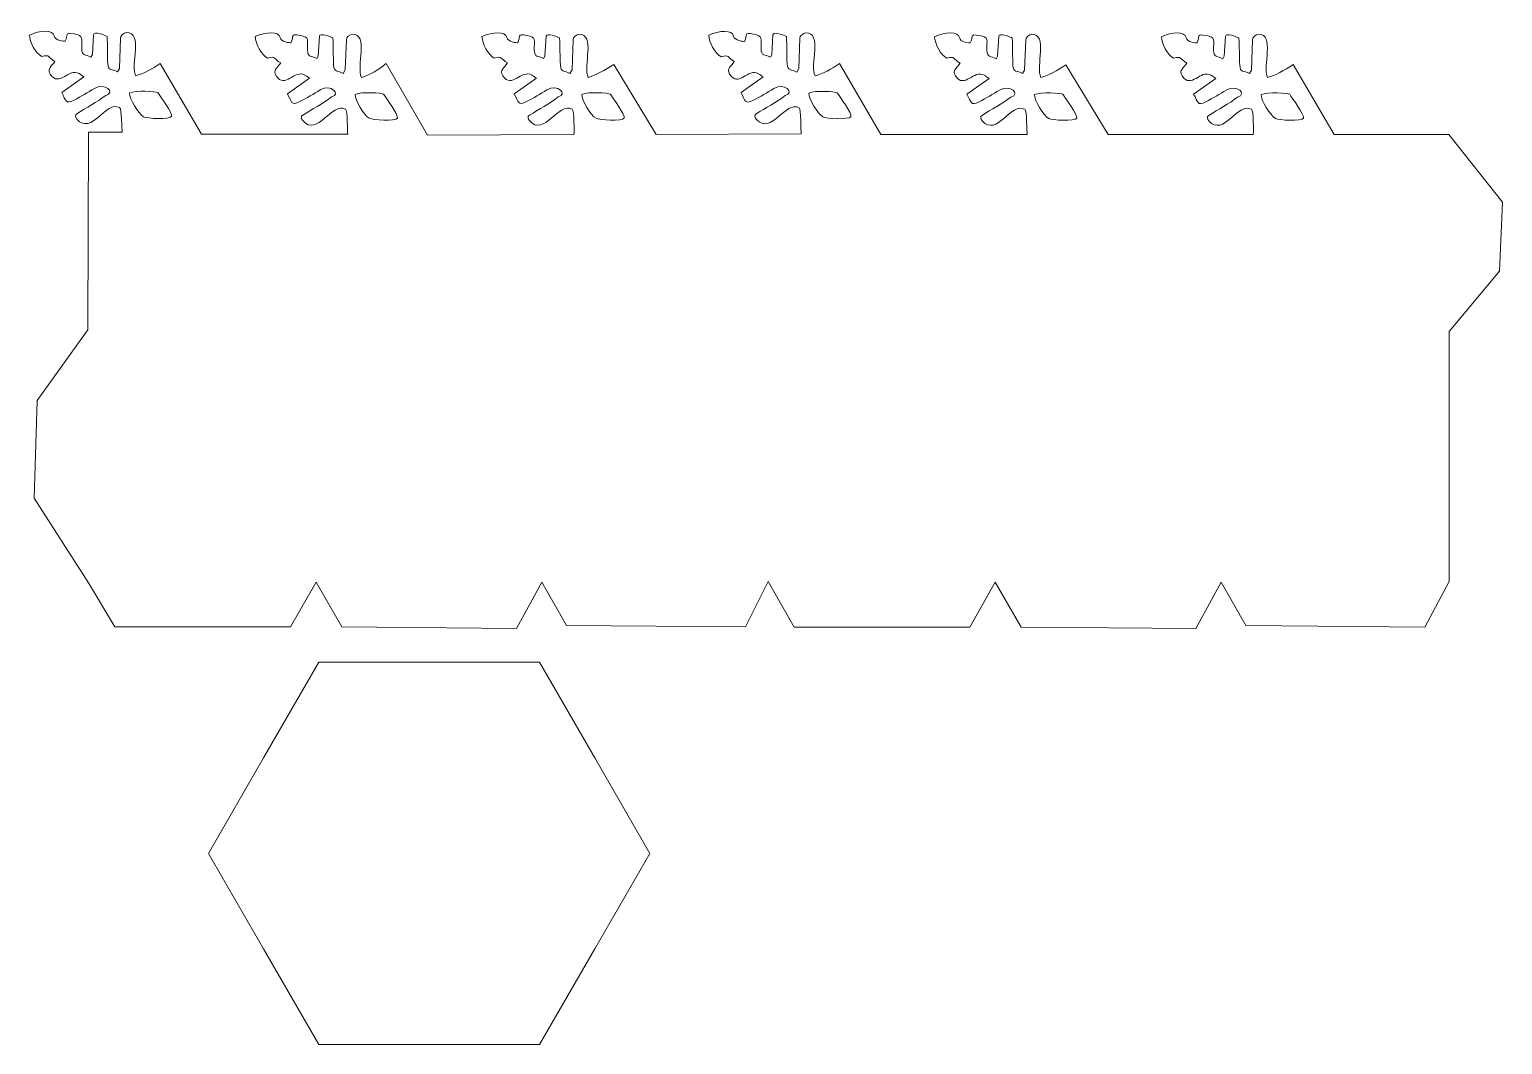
# Model space of a CAD drawing. Header units: centimetres. Extents: x -13.3 to 13.7, y -9.1 to 9.5.
import ezdxf

# ---------------------------------------------------------------- set-up
doc = ezdxf.new("R2010")
doc.units = ezdxf.units.CM
doc.header["$MEASUREMENT"] = 0
doc.layers.add('Layer 1', color=7, linetype='Continuous')

msp = doc.modelspace()

# ---------------------------------------------------------------- linework, layer by layer
at = {"layer": 'Layer 1', "lineweight": 9}
for points, knots in [([(0.2066, -0.6383), (0.2066, -0.6383), (0.6848, -1.47743), (0.6848, -1.47743), (0.6848, -1.47743), (0.6848, -1.47743), (3.90875, -1.4774), (3.90875, -1.4774), (3.90875, -1.4774), (3.90875, -1.4774), (4.37169, -0.65493), (4.37169, -0.65493), (4.37169, -0.65493), (4.37169, -0.65493), (4.8513, -1.4774), (4.8513, -1.4774), (4.8513, -1.4774), (4.8513, -1.4774), (8.05599, -1.50433), (8.05599, -1.50433), (8.05599, -1.50433), (8.05599, -1.50433), (8.51835, -0.65459), (8.51835, -0.65459), (8.51835, -0.65459), (8.51835, -0.65459), (8.97161, -1.45048), (8.97161, -1.45048), (8.97161, -1.45048), (8.97161, -1.45048), (12.2571, -1.4774), (12.2571, -1.4774), (12.2571, -1.4774), (12.2571, -1.4774), (12.70717, -0.63967), (12.70717, -0.63967), (12.70717, -0.63967), (12.70717, -0.63967), (12.70717, 3.94793), (12.70717, 3.94793), (12.70717, 3.94793), (12.70717, 3.94793), (13.63054, 5.05438), (13.63054, 5.05438), (13.63054, 5.05438), (13.63054, 5.05438), (13.6844, 6.3201), (13.6844, 6.3201), (13.6844, 6.3201), (13.6844, 6.3201), (12.70045, 7.56664), (12.70045, 7.56664), (12.70045, 7.56664), (12.70045, 7.56664), (10.59507, 7.56509), (10.59507, 7.56509), (10.59507, 7.56509), (10.59507, 7.56509), (9.84005, 8.84932), (9.84005, 8.84932), (9.84005, 8.84932), (9.67798, 8.74184), (9.51256, 8.64854), (9.37239, 8.61098), (9.37239, 8.61098), (9.26851, 8.81033), (9.51805, 9.41307), (9.2006, 9.40412), (9.2006, 9.40412), (9.1662, 9.40314), (9.08348, 9.34464), (9.09479, 9.30243), (9.09479, 9.30243), (9.09479, 9.30243), (9.07483, 8.74851), (9.07483, 8.74851), (9.07483, 8.74851), (9.07483, 8.74851), (9.03773, 8.68425), (9.03773, 8.68425), (9.03773, 8.68425), (8.93461, 8.74379), (8.87021, 8.69148), (8.8608, 8.83782), (8.8608, 8.83782), (8.85018, 9.00275), (8.85794, 9.16936), (8.84736, 9.33391), (8.84736, 9.33391), (8.80562, 9.35801), (8.60425, 9.43704), (8.59994, 9.36538), (8.59994, 9.36538), (8.59994, 9.36538), (8.57807, 9.00104), (8.57807, 9.00104), (8.57807, 9.00104), (8.57807, 9.00104), (8.55211, 8.95607), (8.55211, 8.95607), (8.55211, 8.95607), (8.44748, 9.01647), (8.38735, 8.96458), (8.38209, 9.11419), (8.38209, 9.11419), (8.37572, 9.29611), (8.42744, 9.34772), (8.24525, 9.38169), (8.24525, 9.38169), (8.04882, 9.41832), (8.14199, 9.35865), (8.0776, 9.24715), (8.0776, 9.24715), (8.06665, 9.24422), (7.89087, 9.25428), (7.87682, 9.34409), (7.87682, 9.34409), (7.85829, 9.46246), (7.61381, 9.44773), (7.42286, 9.35958), (7.42286, 9.35958), (7.42866, 9.22572), (7.53022, 9.03201), (7.64841, 8.96377), (7.64841, 8.96377), (7.80681, 9.0062), (7.74973, 8.95668), (7.88915, 8.87619), (7.88915, 8.87619), (7.84023, 8.79147), (7.73655, 8.74601), (7.80527, 8.64189), (7.80527, 8.64189), (7.97156, 8.38998), (8.13991, 8.76567), (8.33449, 8.65334), (8.33449, 8.65334), (8.36452, 8.636), (8.3908, 8.61226), (8.42073, 8.59498), (8.42073, 8.59498), (8.42073, 8.59498), (8.01453, 8.30688), (8.01453, 8.30688), (8.01453, 8.30688), (8.09703, 8.15601), (8.0751, 8.08425), (8.24214, 8.16691), (8.24214, 8.16691), (8.37, 8.23017), (8.49167, 8.30727), (8.61396, 8.38061), (8.61396, 8.38061), (8.80907, 8.49763), (9.00852, 8.30166), (8.8223, 8.25175), (8.8223, 8.25175), (8.66007, 8.12405), (8.46567, 8.0283), (8.29347, 7.91452), (8.29347, 7.91452), (8.24979, 7.90283), (8.27267, 7.83896), (8.29257, 7.81651), (8.29257, 7.81651), (8.56725, 7.50672), (8.82831, 8.17118), (9.07805, 8.02699), (9.07805, 8.02699), (9.11782, 8.00403), (9.11364, 7.61685), (9.11013, 7.56771), (9.11013, 7.56771), (9.11013, 7.56771), (6.44382, 7.56335), (6.44382, 7.56335), (6.44382, 7.56335), (6.44382, 7.56335), (5.67275, 8.84554), (5.67275, 8.84554), (5.67275, 8.84554), (5.51726, 8.74185), (5.35182, 8.64854), (5.21166, 8.61098), (5.21166, 8.61098), (5.10779, 8.81033), (5.35734, 9.41307), (5.03987, 9.40412), (5.03987, 9.40412), (5.00547, 9.40314), (4.92275, 9.34463), (4.93406, 9.30243), (4.93406, 9.30243), (4.93406, 9.30243), (4.91409, 8.74851), (4.91409, 8.74851), (4.91409, 8.74851), (4.91409, 8.74851), (4.87702, 8.68426), (4.87702, 8.68426), (4.87702, 8.68426), (4.77388, 8.74379), (4.7095, 8.69149), (4.70006, 8.83781), (4.70006, 8.83781), (4.68945, 9.00275), (4.69722, 9.16936), (4.68664, 9.33391), (4.68664, 9.33391), (4.64489, 9.35802), (4.44354, 9.43705), (4.43922, 9.36539), (4.43922, 9.36539), (4.43922, 9.36539), (4.41736, 9.00104), (4.41736, 9.00104), (4.41736, 9.00104), (4.41736, 9.00104), (4.39139, 8.95607), (4.39139, 8.95607), (4.39139, 8.95607), (4.28675, 9.01648), (4.22664, 8.96458), (4.22138, 9.11418), (4.22138, 9.11418), (4.215, 9.29611), (4.26671, 9.34772), (4.08452, 9.38169), (4.08452, 9.38169), (3.88809, 9.41831), (3.98126, 9.35865), (3.9169, 9.24717), (3.9169, 9.24717), (3.90594, 9.24422), (3.73016, 9.25428), (3.7161, 9.34408), (3.7161, 9.34408), (3.69756, 9.46246), (3.45309, 9.44773), (3.26214, 9.35958), (3.26214, 9.35958), (3.26793, 9.22572), (3.36948, 9.03201), (3.48768, 8.96377), (3.48768, 8.96377), (3.64608, 9.0062), (3.58901, 8.95668), (3.72841, 8.87619), (3.72841, 8.87619), (3.67951, 8.79146), (3.57584, 8.746), (3.64455, 8.64189), (3.64455, 8.64189), (3.81084, 8.38999), (3.97919, 8.76567), (4.17377, 8.65334), (4.17377, 8.65334), (4.20379, 8.636), (4.23006, 8.61227), (4.26002, 8.59498), (4.26002, 8.59498), (4.26002, 8.59498), (3.8538, 8.30688), (3.8538, 8.30688), (3.8538, 8.30688), (3.9363, 8.15601), (3.91438, 8.08425), (4.08141, 8.16691), (4.08141, 8.16691), (4.20927, 8.23016), (4.33095, 8.30726), (4.45324, 8.3806), (4.45324, 8.3806), (4.64835, 8.49762), (4.8478, 8.30166), (4.66157, 8.25175), (4.66157, 8.25175), (4.49933, 8.12405), (4.30495, 8.0283), (4.13275, 7.91452), (4.13275, 7.91452), (4.08908, 7.90283), (4.11196, 7.83896), (4.13186, 7.81651), (4.13186, 7.81651), (4.40654, 7.50672), (4.66759, 8.17119), (4.91734, 8.02699), (4.91734, 8.02699), (4.9571, 8.00403), (4.9529, 7.61685), (4.95969, 7.5677), (4.95969, 7.5677), (4.95969, 7.5677), (2.27499, 7.56223), (2.27499, 7.56223), (2.27499, 7.56223), (2.27499, 7.56223), (1.5191, 8.8652), (1.5191, 8.8652), (1.5191, 8.8652), (1.37305, 8.76966), (1.20761, 8.67636), (1.06746, 8.6388), (1.06746, 8.6388), (0.96357, 8.83815), (1.21311, 9.44089), (0.89568, 9.43194), (0.89568, 9.43194), (0.86125, 9.43096), (0.77853, 9.37245), (0.78984, 9.33025), (0.78984, 9.33025), (0.78984, 9.33025), (0.76989, 8.77633), (0.76989, 8.77633), (0.76989, 8.77633), (0.76989, 8.77633), (0.73279, 8.71207), (0.73279, 8.71207), (0.73279, 8.71207), (0.62967, 8.77161), (0.56529, 8.7193), (0.55586, 8.86563), (0.55586, 8.86563), (0.54524, 9.03056), (0.553, 9.19718), (0.54243, 9.36173), (0.54243, 9.36173), (0.50069, 9.38583), (0.29932, 9.46487), (0.29501, 9.3932), (0.29501, 9.3932), (0.29501, 9.3932), (0.27314, 9.02886), (0.27314, 9.02886), (0.27314, 9.02886), (0.27314, 9.02886), (0.24717, 8.98388), (0.24717, 8.98388), (0.24717, 8.98388), (0.14254, 9.04429), (0.08241, 8.9924), (0.07717, 9.14201), (0.07717, 9.14201), (0.07079, 9.32394), (0.1225, 9.37553), (-0.05969, 9.4095), (-0.05969, 9.4095), (-0.25611, 9.44614), (-0.16295, 9.38646), (-0.22732, 9.27497), (-0.22732, 9.27497), (-0.23827, 9.27203), (-0.41406, 9.2821), (-0.42811, 9.3719), (-0.42811, 9.3719), (-0.44665, 9.49029), (-0.69113, 9.47555), (-0.88207, 9.3874), (-0.88207, 9.3874), (-0.87628, 9.25354), (-0.77472, 9.05983), (-0.65652, 8.99159), (-0.65652, 8.99159), (-0.49813, 9.03403), (-0.55521, 8.98449), (-0.4158, 8.90401), (-0.4158, 8.90401), (-0.46471, 8.81928), (-0.56838, 8.77382), (-0.49966, 8.66971), (-0.49966, 8.66971), (-0.33338, 8.4178), (-0.16502, 8.79349), (0.02956, 8.68115), (0.02956, 8.68115), (0.05958, 8.66382), (0.08586, 8.64007), (0.1158, 8.62279), (0.1158, 8.62279), (0.1158, 8.62279), (-0.29041, 8.3347), (-0.29041, 8.3347), (-0.29041, 8.3347), (-0.20791, 8.18383), (-0.22984, 8.11208), (-0.0628, 8.19473), (-0.0628, 8.19473), (0.06506, 8.25799), (0.18673, 8.33509), (0.30903, 8.40842), (0.30903, 8.40842), (0.50414, 8.52545), (0.70359, 8.32948), (0.51736, 8.27958), (0.51736, 8.27958), (0.35513, 8.15187), (0.16075, 8.05613), (-0.01146, 7.94234), (-0.01146, 7.94234), (-0.05514, 7.93064), (-0.03226, 7.86677), (-0.01236, 7.84433), (-0.01236, 7.84433), (0.26232, 7.53454), (0.52338, 8.199), (0.77312, 8.05481), (0.77312, 8.05481), (0.81289, 8.03185), (0.80869, 7.62997), (0.81028, 7.57564), (0.81028, 7.57564), (0.81028, 7.57564), (-1.85017, 7.56783), (-1.85017, 7.56783), (-1.85017, 7.56783), (-1.85017, 7.56783), (-2.62756, 8.85206), (-2.62756, 8.85206), (-2.62756, 8.85206), (-2.78965, 8.74458), (-2.95507, 8.65127), (-3.09524, 8.61372), (-3.09524, 8.61372), (-3.19911, 8.81307), (-2.94958, 9.41581), (-3.26702, 9.40686), (-3.26702, 9.40686), (-3.30143, 9.40587), (-3.38415, 9.34737), (-3.37283, 9.30518), (-3.37283, 9.30518), (-3.37283, 9.30518), (-3.39279, 8.75126), (-3.39279, 8.75126), (-3.39279, 8.75126), (-3.39279, 8.75126), (-3.42989, 8.68699), (-3.42989, 8.68699), (-3.42989, 8.68699), (-3.53301, 8.74654), (-3.59741, 8.69422), (-3.60682, 8.84055), (-3.60682, 8.84055), (-3.61746, 9.00548), (-3.60968, 9.1721), (-3.62027, 9.33665), (-3.62027, 9.33665), (-3.66201, 9.36074), (-3.86337, 9.43978), (-3.86768, 9.36811), (-3.86768, 9.36811), (-3.86768, 9.36811), (-3.88955, 9.00378), (-3.88955, 9.00378), (-3.88955, 9.00378), (-3.88955, 9.00378), (-3.91552, 8.9588), (-3.91552, 8.9588), (-3.91552, 8.9588), (-4.02015, 9.0192), (-4.08028, 8.96732), (-4.08553, 9.11693), (-4.08553, 9.11693), (-4.0919, 9.29885), (-4.04018, 9.35045), (-4.22238, 9.38442), (-4.22238, 9.38442), (-4.4188, 9.42106), (-4.32563, 9.36139), (-4.39002, 9.24988), (-4.39002, 9.24988), (-4.40097, 9.24695), (-4.57676, 9.25702), (-4.5908, 9.34683), (-4.5908, 9.34683), (-4.60933, 9.46521), (-4.85381, 9.45047), (-5.04476, 9.36231), (-5.04476, 9.36231), (-5.03897, 9.22846), (-4.9374, 9.03476), (-4.81921, 8.9665), (-4.81921, 8.9665), (-4.66081, 9.00894), (-4.71789, 8.95942), (-4.57848, 8.87893), (-4.57848, 8.87893), (-4.6274, 8.7942), (-4.73108, 8.74874), (-4.66235, 8.64463), (-4.66235, 8.64463), (-4.49606, 8.39272), (-4.32771, 8.76841), (-4.13314, 8.65607), (-4.13314, 8.65607), (-4.1031, 8.63874), (-4.07683, 8.61501), (-4.04689, 8.59771), (-4.04689, 8.59771), (-4.04689, 8.59771), (-4.45309, 8.30963), (-4.45309, 8.30963), (-4.45309, 8.30963), (-4.37059, 8.15875), (-4.39252, 8.087), (-4.22548, 8.16965), (-4.22548, 8.16965), (-4.09762, 8.23291), (-3.97595, 8.31001), (-3.85366, 8.38335), (-3.85366, 8.38335), (-3.65855, 8.50037), (-3.4591, 8.30439), (-3.64532, 8.25449), (-3.64532, 8.25449), (-3.80756, 8.12679), (-4.00195, 8.03104), (-4.17416, 7.91726), (-4.17416, 7.91726), (-4.21783, 7.90556), (-4.19495, 7.84169), (-4.17505, 7.81926), (-4.17505, 7.81926), (-3.90037, 7.50945), (-3.63932, 8.17391), (-3.38957, 8.02973), (-3.38957, 8.02973), (-3.34981, 8.00677), (-3.35397, 7.61213), (-3.35749, 7.56299), (-3.35749, 7.56299), (-3.35749, 7.56299), (-6.04618, 7.55117), (-6.04618, 7.55117), (-6.04618, 7.55117), (-6.04618, 7.55117), (-6.80234, 8.87065), (-6.80234, 8.87065), (-6.80234, 8.87065), (-6.95036, 8.74459), (-7.1158, 8.65127), (-7.25596, 8.61372), (-7.25596, 8.61372), (-7.35984, 8.81307), (-7.1103, 9.41581), (-7.42774, 9.40686), (-7.42774, 9.40686), (-7.46215, 9.40587), (-7.54488, 9.34736), (-7.53356, 9.30518), (-7.53356, 9.30518), (-7.53356, 9.30518), (-7.55353, 8.75126), (-7.55353, 8.75126), (-7.55353, 8.75126), (-7.55353, 8.75126), (-7.59061, 8.687), (-7.59061, 8.687), (-7.59061, 8.687), (-7.69374, 8.74654), (-7.75812, 8.69423), (-7.76756, 8.84055), (-7.76756, 8.84055), (-7.77817, 9.00548), (-7.7704, 9.1721), (-7.78099, 9.33665), (-7.78099, 9.33665), (-7.82273, 9.36075), (-8.02408, 9.43979), (-8.0284, 9.36812), (-8.0284, 9.36812), (-8.0284, 9.36812), (-8.05027, 9.00378), (-8.05027, 9.00378), (-8.05027, 9.00378), (-8.05027, 9.00378), (-8.07623, 8.9588), (-8.07623, 8.9588), (-8.07623, 8.9588), (-8.18087, 9.01921), (-8.241, 8.96732), (-8.24624, 9.11692), (-8.24624, 9.11692), (-8.25263, 9.29885), (-8.20091, 9.35045), (-8.3831, 9.38442), (-8.3831, 9.38442), (-8.57953, 9.42105), (-8.48636, 9.36139), (-8.55073, 9.24989), (-8.55073, 9.24989), (-8.56168, 9.24695), (-8.73747, 9.25702), (-8.75152, 9.34682), (-8.75152, 9.34682), (-8.77006, 9.46521), (-9.01453, 9.45047), (-9.20549, 9.36231), (-9.20549, 9.36231), (-9.19969, 9.22845), (-9.09814, 9.03476), (-8.97994, 8.9665), (-8.97994, 8.9665), (-8.82154, 9.00894), (-8.87862, 8.95942), (-8.73921, 8.87893), (-8.73921, 8.87893), (-8.78813, 8.79419), (-8.89178, 8.74873), (-8.82307, 8.64463), (-8.82307, 8.64463), (-8.6568, 8.39273), (-8.48844, 8.76841), (-8.29386, 8.65607), (-8.29386, 8.65607), (-8.26383, 8.63874), (-8.23755, 8.61502), (-8.2076, 8.59771), (-8.2076, 8.59771), (-8.2076, 8.59771), (-8.61382, 8.30963), (-8.61382, 8.30963), (-8.61382, 8.30963), (-8.53132, 8.15875), (-8.55324, 8.087), (-8.38621, 8.16965), (-8.38621, 8.16965), (-8.25835, 8.2329), (-8.13668, 8.31), (-8.01439, 8.38334), (-8.01439, 8.38334), (-7.81928, 8.50036), (-7.61982, 8.30439), (-7.80606, 8.25449), (-7.80606, 8.25449), (-7.96829, 8.12679), (-8.16267, 8.03104), (-8.33487, 7.91726), (-8.33487, 7.91726), (-8.37854, 7.90556), (-8.35566, 7.84169), (-8.33576, 7.81926), (-8.33576, 7.81926), (-8.0611, 7.50945), (-7.80004, 8.17393), (-7.55028, 8.02973), (-7.55028, 8.02973), (-7.51053, 8.00677), (-7.51472, 7.61959), (-7.50793, 7.57045), (-7.50793, 7.57045), (-7.50793, 7.57045), (-10.19263, 7.57243), (-10.19263, 7.57243), (-10.19263, 7.57243), (-10.19263, 7.57243), (-10.94852, 8.86794), (-10.94852, 8.86794), (-10.94852, 8.86794), (-11.09458, 8.7724), (-11.26002, 8.67909), (-11.40017, 8.64154), (-11.40017, 8.64154), (-11.50405, 8.84088), (-11.25451, 9.44362), (-11.57195, 9.43468), (-11.57195, 9.43468), (-11.60637, 9.43369), (-11.6891, 9.37518), (-11.67777, 9.333), (-11.67777, 9.333), (-11.67777, 9.333), (-11.69774, 8.77908), (-11.69774, 8.77908), (-11.69774, 8.77908), (-11.69774, 8.77908), (-11.73482, 8.71482), (-11.73482, 8.71482), (-11.73482, 8.71482), (-11.83795, 8.77435), (-11.90233, 8.72205), (-11.91177, 8.86836), (-11.91177, 8.86836), (-11.92238, 9.0333), (-11.91461, 9.19991), (-11.9252, 9.36447), (-11.9252, 9.36447), (-11.96695, 9.38857), (-12.16829, 9.4676), (-12.17262, 9.39594), (-12.17262, 9.39594), (-12.17262, 9.39594), (-12.19449, 9.0316), (-12.19449, 9.0316), (-12.19449, 9.0316), (-12.19449, 9.0316), (-12.22044, 8.98662), (-12.22044, 8.98662), (-12.22044, 8.98662), (-12.32508, 9.04703), (-12.38521, 8.99514), (-12.39045, 9.14474), (-12.39045, 9.14474), (-12.39684, 9.32667), (-12.34512, 9.37827), (-12.52731, 9.41224), (-12.52731, 9.41224), (-12.72374, 9.44887), (-12.63057, 9.38921), (-12.69494, 9.27771), (-12.69494, 9.27771), (-12.70589, 9.27477), (-12.88169, 9.28484), (-12.89573, 9.37463), (-12.89573, 9.37463), (-12.91427, 9.49303), (-13.15874, 9.4783), (-13.3497, 9.39013), (-13.3497, 9.39013), (-13.34391, 9.25627), (-13.24235, 9.06258), (-13.12415, 8.99432), (-13.12415, 8.99432), (-12.96575, 9.03677), (-13.02283, 8.98724), (-12.88343, 8.90675), (-12.88343, 8.90675), (-12.93234, 8.82201), (-13.036, 8.77655), (-12.96729, 8.67245), (-12.96729, 8.67245), (-12.80102, 8.42055), (-12.63265, 8.79623), (-12.43807, 8.68389), (-12.43807, 8.68389), (-12.40804, 8.66656), (-12.38177, 8.64283), (-12.35181, 8.62553), (-12.35181, 8.62553), (-12.35181, 8.62553), (-12.75803, 8.33745), (-12.75803, 8.33745), (-12.75803, 8.33745), (-12.67553, 8.18657), (-12.69745, 8.11482), (-12.53042, 8.19746), (-12.53042, 8.19746), (-12.40256, 8.26072), (-12.28089, 8.33782), (-12.1586, 8.41116), (-12.1586, 8.41116), (-11.96349, 8.52818), (-11.76403, 8.33221), (-11.95027, 8.28231), (-11.95027, 8.28231), (-12.1125, 8.15461), (-12.30689, 8.05886), (-12.47908, 7.94508), (-12.47908, 7.94508), (-12.52275, 7.93338), (-12.49987, 7.86951), (-12.47997, 7.84708), (-12.47997, 7.84708), (-12.20531, 7.53727), (-11.94424, 8.20176), (-11.69449, 8.05755), (-11.69449, 8.05755), (-11.65474, 8.0346), (-11.65893, 7.65486), (-11.64569, 7.61023), (-11.64569, 7.61023), (-11.64569, 7.61023), (-12.26404, 7.60814), (-12.26404, 7.60814), (-12.26404, 7.60814), (-12.26404, 7.60814), (-12.27554, 3.98), (-12.27554, 3.98), (-12.27554, 3.98), (-12.27554, 3.98), (-13.20744, 2.6814), (-13.20744, 2.6814), (-13.20744, 2.6814), (-13.20744, 2.6814), (-13.26046, 0.88693), (-13.26046, 0.88693), (-13.26046, 0.88693), (-13.26046, 0.88693), (-12.26404, -0.66678), (-12.26404, -0.66678), (-12.26404, -0.66678), (-12.26404, -0.66678), (-11.78279, -1.47471), (-11.78279, -1.47471), (-11.78279, -1.47471), (-11.78279, -1.47471), (-8.55882, -1.47467), (-8.55882, -1.47467), (-8.55882, -1.47467), (-8.55882, -1.47467), (-8.08843, -0.6522), (-8.08843, -0.6522), (-8.08843, -0.6522), (-8.08843, -0.6522), (-7.61627, -1.47467), (-7.61627, -1.47467), (-7.61627, -1.47467), (-7.61627, -1.47467), (-4.41158, -1.5016), (-4.41158, -1.5016), (-4.41158, -1.5016), (-4.41158, -1.5016), (-3.94922, -0.65186), (-3.94922, -0.65186), (-3.94922, -0.65186), (-3.94922, -0.65186), (-3.49596, -1.44775), (-3.49596, -1.44775), (-3.49596, -1.44775), (-3.49596, -1.44775), (-0.21047, -1.47467), (-0.21047, -1.47467), (-0.21047, -1.47467), (-0.21047, -1.47467), (0.20669, -0.63831), (0.20669, -0.63831), (0.20669, -0.63831), (0.20669, -0.63831), (0.2066, -0.6383), (0.2066, -0.6383)], [0, 0, 0, 0, 0.00478469, 0.00478469, 0.00478469, 0.00478469, 0.00956938, 0.00956938, 0.00956938, 0.00956938, 0.01435407, 0.01435407, 0.01435407, 0.01435407, 0.01913876, 0.01913876, 0.01913876, 0.01913876, 0.02392344, 0.02392344, 0.02392344, 0.02392344, 0.02870813, 0.02870813, 0.02870813, 0.02870813, 0.03349282, 0.03349282, 0.03349282, 0.03349282, 0.03827751, 0.03827751, 0.03827751, 0.03827751, 0.0430622, 0.0430622, 0.0430622, 0.0430622, 0.04784689, 0.04784689, 0.04784689, 0.04784689, 0.05263158, 0.05263158, 0.05263158, 0.05263158, 0.05741627, 0.05741627, 0.05741627, 0.05741627, 0.06220096, 0.06220096, 0.06220096, 0.06220096, 0.06698565, 0.06698565, 0.06698565, 0.06698565, 0.07177033, 0.07177033, 0.07177033, 0.07177033, 0.07655502, 0.07655502, 0.07655502, 0.07655502, 0.08133971, 0.08133971, 0.08133971, 0.08133971, 0.0861244, 0.0861244, 0.0861244, 0.0861244, 0.09090909, 0.09090909, 0.09090909, 0.09090909, 0.09569378, 0.09569378, 0.09569378, 0.09569378, 0.10047847, 0.10047847, 0.10047847, 0.10047847, 0.10526316, 0.10526316, 0.10526316, 0.10526316, 0.11004785, 0.11004785, 0.11004785, 0.11004785, 0.11483254, 0.11483254, 0.11483254, 0.11483254, 0.11961722, 0.11961722, 0.11961722, 0.11961722, 0.12440191, 0.12440191, 0.12440191, 0.12440191, 0.1291866, 0.1291866, 0.1291866, 0.1291866, 0.13397129, 0.13397129, 0.13397129, 0.13397129, 0.13875598, 0.13875598, 0.13875598, 0.13875598, 0.14354067, 0.14354067, 0.14354067, 0.14354067, 0.14832536, 0.14832536, 0.14832536, 0.14832536, 0.15311005, 0.15311005, 0.15311005, 0.15311005, 0.15789474, 0.15789474, 0.15789474, 0.15789474, 0.16267943, 0.16267943, 0.16267943, 0.16267943, 0.16746411, 0.16746411, 0.16746411, 0.16746411, 0.1722488, 0.1722488, 0.1722488, 0.1722488, 0.17703349, 0.17703349, 0.17703349, 0.17703349, 0.18181818, 0.18181818, 0.18181818, 0.18181818, 0.18660287, 0.18660287, 0.18660287, 0.18660287, 0.19138756, 0.19138756, 0.19138756, 0.19138756, 0.19617225, 0.19617225, 0.19617225, 0.19617225, 0.20095694, 0.20095694, 0.20095694, 0.20095694, 0.20574163, 0.20574163, 0.20574163, 0.20574163, 0.21052632, 0.21052632, 0.21052632, 0.21052632, 0.215311, 0.215311, 0.215311, 0.215311, 0.22009569, 0.22009569, 0.22009569, 0.22009569, 0.22488038, 0.22488038, 0.22488038, 0.22488038, 0.22966507, 0.22966507, 0.22966507, 0.22966507, 0.23444976, 0.23444976, 0.23444976, 0.23444976, 0.23923445, 0.23923445, 0.23923445, 0.23923445, 0.24401914, 0.24401914, 0.24401914, 0.24401914, 0.24880383, 0.24880383, 0.24880383, 0.24880383, 0.25358852, 0.25358852, 0.25358852, 0.25358852, 0.25837321, 0.25837321, 0.25837321, 0.25837321, 0.26315789, 0.26315789, 0.26315789, 0.26315789, 0.26794258, 0.26794258, 0.26794258, 0.26794258, 0.27272727, 0.27272727, 0.27272727, 0.27272727, 0.27751196, 0.27751196, 0.27751196, 0.27751196, 0.28229665, 0.28229665, 0.28229665, 0.28229665, 0.28708134, 0.28708134, 0.28708134, 0.28708134, 0.29186603, 0.29186603, 0.29186603, 0.29186603, 0.29665072, 0.29665072, 0.29665072, 0.29665072, 0.30143541, 0.30143541, 0.30143541, 0.30143541, 0.3062201, 0.3062201, 0.3062201, 0.3062201, 0.31100478, 0.31100478, 0.31100478, 0.31100478, 0.31578947, 0.31578947, 0.31578947, 0.31578947, 0.32057416, 0.32057416, 0.32057416, 0.32057416, 0.32535885, 0.32535885, 0.32535885, 0.32535885, 0.33014354, 0.33014354, 0.33014354, 0.33014354, 0.33492823, 0.33492823, 0.33492823, 0.33492823, 0.33971292, 0.33971292, 0.33971292, 0.33971292, 0.34449761, 0.34449761, 0.34449761, 0.34449761, 0.3492823, 0.3492823, 0.3492823, 0.3492823, 0.35406699, 0.35406699, 0.35406699, 0.35406699, 0.35885167, 0.35885167, 0.35885167, 0.35885167, 0.36363636, 0.36363636, 0.36363636, 0.36363636, 0.36842105, 0.36842105, 0.36842105, 0.36842105, 0.37320574, 0.37320574, 0.37320574, 0.37320574, 0.37799043, 0.37799043, 0.37799043, 0.37799043, 0.38277512, 0.38277512, 0.38277512, 0.38277512, 0.38755981, 0.38755981, 0.38755981, 0.38755981, 0.3923445, 0.3923445, 0.3923445, 0.3923445, 0.39712919, 0.39712919, 0.39712919, 0.39712919, 0.40191388, 0.40191388, 0.40191388, 0.40191388, 0.40669856, 0.40669856, 0.40669856, 0.40669856, 0.41148325, 0.41148325, 0.41148325, 0.41148325, 0.41626794, 0.41626794, 0.41626794, 0.41626794, 0.42105263, 0.42105263, 0.42105263, 0.42105263, 0.42583732, 0.42583732, 0.42583732, 0.42583732, 0.43062201, 0.43062201, 0.43062201, 0.43062201, 0.4354067, 0.4354067, 0.4354067, 0.4354067, 0.44019139, 0.44019139, 0.44019139, 0.44019139, 0.44497608, 0.44497608, 0.44497608, 0.44497608, 0.44976077, 0.44976077, 0.44976077, 0.44976077, 0.45454545, 0.45454545, 0.45454545, 0.45454545, 0.45933014, 0.45933014, 0.45933014, 0.45933014, 0.46411483, 0.46411483, 0.46411483, 0.46411483, 0.46889952, 0.46889952, 0.46889952, 0.46889952, 0.47368421, 0.47368421, 0.47368421, 0.47368421, 0.4784689, 0.4784689, 0.4784689, 0.4784689, 0.48325359, 0.48325359, 0.48325359, 0.48325359, 0.48803828, 0.48803828, 0.48803828, 0.48803828, 0.49282297, 0.49282297, 0.49282297, 0.49282297, 0.49760766, 0.49760766, 0.49760766, 0.49760766, 0.50239234, 0.50239234, 0.50239234, 0.50239234, 0.50717703, 0.50717703, 0.50717703, 0.50717703, 0.51196172, 0.51196172, 0.51196172, 0.51196172, 0.51674641, 0.51674641, 0.51674641, 0.51674641, 0.5215311, 0.5215311, 0.5215311, 0.5215311, 0.52631579, 0.52631579, 0.52631579, 0.52631579, 0.53110048, 0.53110048, 0.53110048, 0.53110048, 0.53588517, 0.53588517, 0.53588517, 0.53588517, 0.54066986, 0.54066986, 0.54066986, 0.54066986, 0.54545455, 0.54545455, 0.54545455, 0.54545455, 0.55023923, 0.55023923, 0.55023923, 0.55023923, 0.55502392, 0.55502392, 0.55502392, 0.55502392, 0.55980861, 0.55980861, 0.55980861, 0.55980861, 0.5645933, 0.5645933, 0.5645933, 0.5645933, 0.56937799, 0.56937799, 0.56937799, 0.56937799, 0.57416268, 0.57416268, 0.57416268, 0.57416268, 0.57894737, 0.57894737, 0.57894737, 0.57894737, 0.58373206, 0.58373206, 0.58373206, 0.58373206, 0.58851675, 0.58851675, 0.58851675, 0.58851675, 0.59330144, 0.59330144, 0.59330144, 0.59330144, 0.59808612, 0.59808612, 0.59808612, 0.59808612, 0.60287081, 0.60287081, 0.60287081, 0.60287081, 0.6076555, 0.6076555, 0.6076555, 0.6076555, 0.61244019, 0.61244019, 0.61244019, 0.61244019, 0.61722488, 0.61722488, 0.61722488, 0.61722488, 0.62200957, 0.62200957, 0.62200957, 0.62200957, 0.62679426, 0.62679426, 0.62679426, 0.62679426, 0.63157895, 0.63157895, 0.63157895, 0.63157895, 0.63636364, 0.63636364, 0.63636364, 0.63636364, 0.64114833, 0.64114833, 0.64114833, 0.64114833, 0.64593301, 0.64593301, 0.64593301, 0.64593301, 0.6507177, 0.6507177, 0.6507177, 0.6507177, 0.65550239, 0.65550239, 0.65550239, 0.65550239, 0.66028708, 0.66028708, 0.66028708, 0.66028708, 0.66507177, 0.66507177, 0.66507177, 0.66507177, 0.66985646, 0.66985646, 0.66985646, 0.66985646, 0.67464115, 0.67464115, 0.67464115, 0.67464115, 0.67942584, 0.67942584, 0.67942584, 0.67942584, 0.68421053, 0.68421053, 0.68421053, 0.68421053, 0.68899522, 0.68899522, 0.68899522, 0.68899522, 0.6937799, 0.6937799, 0.6937799, 0.6937799, 0.69856459, 0.69856459, 0.69856459, 0.69856459, 0.70334928, 0.70334928, 0.70334928, 0.70334928, 0.70813397, 0.70813397, 0.70813397, 0.70813397, 0.71291866, 0.71291866, 0.71291866, 0.71291866, 0.71770335, 0.71770335, 0.71770335, 0.71770335, 0.72248804, 0.72248804, 0.72248804, 0.72248804, 0.72727273, 0.72727273, 0.72727273, 0.72727273, 0.73205742, 0.73205742, 0.73205742, 0.73205742, 0.73684211, 0.73684211, 0.73684211, 0.73684211, 0.74162679, 0.74162679, 0.74162679, 0.74162679, 0.74641148, 0.74641148, 0.74641148, 0.74641148, 0.75119617, 0.75119617, 0.75119617, 0.75119617, 0.75598086, 0.75598086, 0.75598086, 0.75598086, 0.76076555, 0.76076555, 0.76076555, 0.76076555, 0.76555024, 0.76555024, 0.76555024, 0.76555024, 0.77033493, 0.77033493, 0.77033493, 0.77033493, 0.77511962, 0.77511962, 0.77511962, 0.77511962, 0.77990431, 0.77990431, 0.77990431, 0.77990431, 0.784689, 0.784689, 0.784689, 0.784689, 0.78947368, 0.78947368, 0.78947368, 0.78947368, 0.79425837, 0.79425837, 0.79425837, 0.79425837, 0.79904306, 0.79904306, 0.79904306, 0.79904306, 0.80382775, 0.80382775, 0.80382775, 0.80382775, 0.80861244, 0.80861244, 0.80861244, 0.80861244, 0.81339713, 0.81339713, 0.81339713, 0.81339713, 0.81818182, 0.81818182, 0.81818182, 0.81818182, 0.82296651, 0.82296651, 0.82296651, 0.82296651, 0.8277512, 0.8277512, 0.8277512, 0.8277512, 0.83253589, 0.83253589, 0.83253589, 0.83253589, 0.83732057, 0.83732057, 0.83732057, 0.83732057, 0.84210526, 0.84210526, 0.84210526, 0.84210526, 0.84688995, 0.84688995, 0.84688995, 0.84688995, 0.85167464, 0.85167464, 0.85167464, 0.85167464, 0.85645933, 0.85645933, 0.85645933, 0.85645933, 0.86124402, 0.86124402, 0.86124402, 0.86124402, 0.86602871, 0.86602871, 0.86602871, 0.86602871, 0.8708134, 0.8708134, 0.8708134, 0.8708134, 0.87559809, 0.87559809, 0.87559809, 0.87559809, 0.88038278, 0.88038278, 0.88038278, 0.88038278, 0.88516746, 0.88516746, 0.88516746, 0.88516746, 0.88995215, 0.88995215, 0.88995215, 0.88995215, 0.89473684, 0.89473684, 0.89473684, 0.89473684, 0.89952153, 0.89952153, 0.89952153, 0.89952153, 0.90430622, 0.90430622, 0.90430622, 0.90430622, 0.90909091, 0.90909091, 0.90909091, 0.90909091, 0.9138756, 0.9138756, 0.9138756, 0.9138756, 0.91866029, 0.91866029, 0.91866029, 0.91866029, 0.92344498, 0.92344498, 0.92344498, 0.92344498, 0.92822967, 0.92822967, 0.92822967, 0.92822967, 0.93301435, 0.93301435, 0.93301435, 0.93301435, 0.93779904, 0.93779904, 0.93779904, 0.93779904, 0.94258373, 0.94258373, 0.94258373, 0.94258373, 0.94736842, 0.94736842, 0.94736842, 0.94736842, 0.95215311, 0.95215311, 0.95215311, 0.95215311, 0.9569378, 0.9569378, 0.9569378, 0.9569378, 0.96172249, 0.96172249, 0.96172249, 0.96172249, 0.96650718, 0.96650718, 0.96650718, 0.96650718, 0.97129187, 0.97129187, 0.97129187, 0.97129187, 0.97607656, 0.97607656, 0.97607656, 0.97607656, 0.98086124, 0.98086124, 0.98086124, 0.98086124, 0.98564593, 0.98564593, 0.98564593, 0.98564593, 0.99043062, 0.99043062, 0.99043062, 0.99043062, 1, 1, 1, 1]), ([(-10.06528, -5.63154), (-10.06528, -5.63154), (-9.05251, -3.87736), (-9.05251, -3.87736), (-9.05251, -3.87736), (-9.05251, -3.87736), (-8.03976, -2.12321), (-8.03976, -2.12321), (-8.03976, -2.12321), (-8.03976, -2.12321), (-6.01421, -2.12321), (-6.01421, -2.12321), (-6.01421, -2.12321), (-6.01421, -2.12321), (-3.98869, -2.12321), (-3.98869, -2.12321), (-3.98869, -2.12321), (-3.98869, -2.12321), (-2.97594, -3.87736), (-2.97594, -3.87736), (-2.97594, -3.87736), (-2.97594, -3.87736), (-1.96317, -5.63154), (-1.96317, -5.63154), (-1.96317, -5.63154), (-1.96317, -5.63154), (-2.97594, -7.38569), (-2.97594, -7.38569), (-2.97594, -7.38569), (-2.97594, -7.38569), (-3.98869, -9.13983), (-3.98869, -9.13983), (-3.98869, -9.13983), (-3.98869, -9.13983), (-6.01421, -9.13983), (-6.01421, -9.13983), (-6.01421, -9.13983), (-6.01421, -9.13983), (-8.03976, -9.13983), (-8.03976, -9.13983), (-8.03976, -9.13983), (-8.03976, -9.13983), (-9.05251, -7.38569), (-9.05251, -7.38569), (-9.05251, -7.38569), (-9.05251, -7.38569), (-10.06528, -5.63154), (-10.06528, -5.63154)], [0, 0, 0, 0, 0.07692308, 0.07692308, 0.07692308, 0.07692308, 0.15384615, 0.15384615, 0.15384615, 0.15384615, 0.23076923, 0.23076923, 0.23076923, 0.23076923, 0.30769231, 0.30769231, 0.30769231, 0.30769231, 0.38461538, 0.38461538, 0.38461538, 0.38461538, 0.46153846, 0.46153846, 0.46153846, 0.46153846, 0.53846154, 0.53846154, 0.53846154, 0.53846154, 0.61538462, 0.61538462, 0.61538462, 0.61538462, 0.69230769, 0.69230769, 0.69230769, 0.69230769, 0.76923077, 0.76923077, 0.76923077, 0.76923077, 0.84615385, 0.84615385, 0.84615385, 0.84615385, 1, 1, 1, 1])]:
    msp.add_open_spline(points, degree=3, knots=knots, dxfattribs=at)
at = {"layer": 'Layer 1', "color": 250, "lineweight": 9}
for points in [[(-10.74265, 7.89473), (-10.77628, 7.83648), (-11.19614, 7.85534), (-11.2566, 7.89025), (-11.2566, 7.89025), (-11.34966, 7.94397), (-11.52229, 8.219), (-11.51576, 8.32708), (-11.51576, 8.32708), (-11.40001, 8.38429), (-11.02628, 8.35269), (-10.99397, 8.33404), (-10.99397, 8.33404), (-10.95627, 8.27355), (-10.71367, 7.94492), (-10.74265, 7.89473)], [(1.72499, 7.89198), (1.69137, 7.83373), (1.2715, 7.85259), (1.21104, 7.8875), (1.21104, 7.8875), (1.11798, 7.94122), (0.94536, 8.21625), (0.95188, 8.32433), (0.95188, 8.32433), (1.06764, 8.38154), (1.44137, 8.34994), (1.47368, 8.33129), (1.47368, 8.33129), (1.51137, 8.2708), (1.75397, 7.94217), (1.72499, 7.89198)], [(-6.59844, 7.86691), (-6.63207, 7.80866), (-7.05193, 7.82752), (-7.11239, 7.86243), (-7.11239, 7.86243), (-7.20545, 7.91615), (-7.37808, 8.19118), (-7.37155, 8.29926), (-7.37155, 8.29926), (-7.25579, 8.35647), (-6.88206, 8.32487), (-6.84976, 8.30622), (-6.84976, 8.30622), (-6.81206, 8.24573), (-6.56946, 7.9171), (-6.59844, 7.86691)], [(-2.43769, 7.86691), (-2.47132, 7.80866), (-2.89119, 7.82752), (-2.95165, 7.86243), (-2.95165, 7.86243), (-3.04471, 7.91615), (-3.21733, 8.19118), (-3.21081, 8.29926), (-3.21081, 8.29926), (-3.09505, 8.35647), (-2.72132, 8.32487), (-2.68901, 8.30622), (-2.68901, 8.30622), (-2.65132, 8.24573), (-2.40872, 7.9171), (-2.43769, 7.86691)], [(5.86923, 7.86417), (5.8356, 7.80592), (5.41573, 7.82478), (5.35527, 7.85969), (5.35527, 7.85969), (5.26221, 7.91341), (5.08959, 8.18844), (5.09611, 8.29652), (5.09611, 8.29652), (5.21187, 8.35373), (5.5856, 8.32213), (5.61791, 8.30348), (5.61791, 8.30348), (5.6556, 8.243), (5.8982, 7.91436), (5.86923, 7.86417)], [(10.02995, 7.86417), (9.99632, 7.80592), (9.57646, 7.82478), (9.516, 7.85969), (9.516, 7.85969), (9.42294, 7.91341), (9.25031, 8.18844), (9.25684, 8.29652), (9.25684, 8.29652), (9.37259, 8.35373), (9.74632, 8.32213), (9.77863, 8.30348), (9.77863, 8.30348), (9.81633, 8.243), (10.05893, 7.91436), (10.02995, 7.86417)]]:
    msp.add_open_spline(points, degree=3, knots=[0, 0, 0, 0, 0.2, 0.2, 0.2, 0.2, 0.4, 0.4, 0.4, 0.4, 0.6, 0.6, 0.6, 0.6, 1, 1, 1, 1], dxfattribs=at)

doc.saveas('drawing.dxf')
